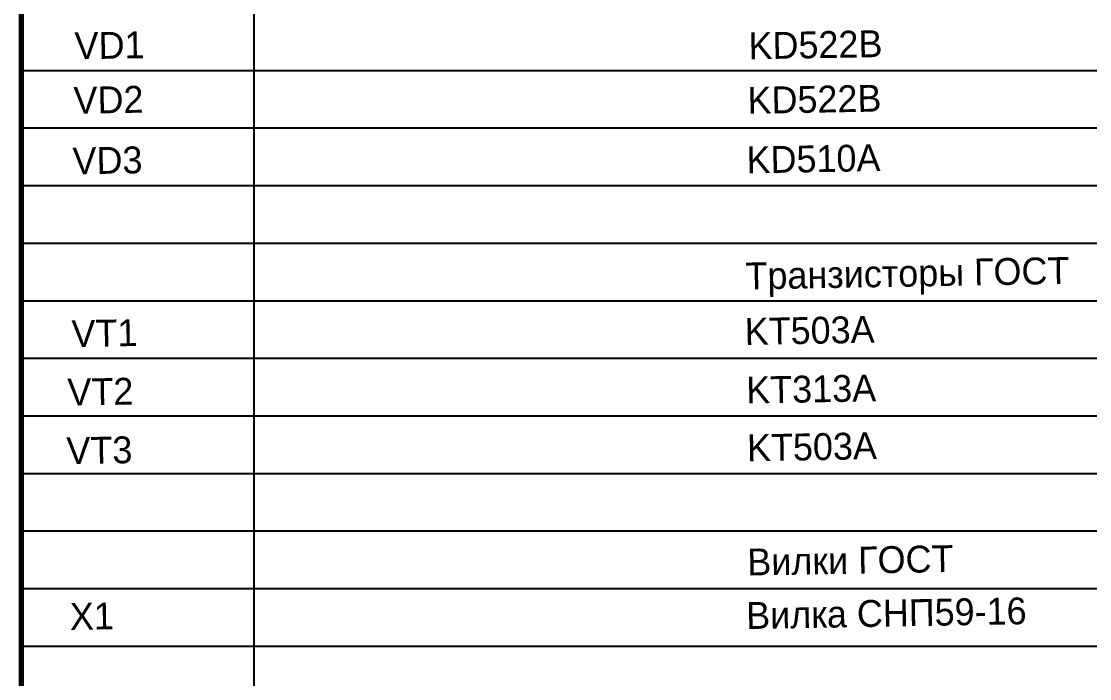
# Model space of a CAD drawing. Extents: x -103 to 643, y -127 to 210.
# Drawn here: x 365.4 to 504.5, y -41.7 to 43.9 of the extents above; entities that cross this region are included whole.
import ezdxf

# ---------------------------------------------------------------- set-up
doc = ezdxf.new("R2010")
doc.units = 0
doc.layers.get('0').update_dxf_attribs({"linetype": 'CONTINUOUS', "lineweight": 25})
doc.styles.add('cyrillic_ii', font='cyrillic_ii')

msp = doc.modelspace()

# ---------------------------------------------------------------- linework, layer by layer
at = {"lineweight": 70}
msp.add_line((365.41, -44.97), (365.41, 195.03), dxfattribs=at)
for p, q in [((395.71, -44.97), (395.71, 195.03)), ((365.41, 37.53), (642.81, 37.53)), ((365.41, 30.03), (642.81, 30.03)), ((365.41, 22.53), (642.81, 22.53)), ((365.41, 15.03), (642.81, 15.03)), ((365.41, 7.53), (642.81, 7.53)), ((365.41, 0.03), (642.81, 0.03)), ((365.41, -7.47), (642.81, -7.47)), ((365.41, -14.97), (642.81, -14.97)), ((365.41, -22.47), (642.81, -22.47)), ((365.41, -29.97), (642.81, -29.97)), ((365.41, -37.47), (642.81, -37.47))]:
    msp.add_line(p, q)

# ---------------------------------------------------------------- texts
at = {"style": 'cyrillic_ii'}
for s, p in [('VD1', (372.37, 38.97)), ('KD522B', (460.12, 38.97)), ('VD2', (372.23, 31.87)), ('KD522B', (459.99, 31.87)), ('KD510A', (459.86, 24.11)), ('VD3', (372.1, 23.98)), ('Транзисторы ГОСТ', (459.72, 8.99)), ('VT1', (371.97, 1.48)), ('KT503A', (459.62, 1.76)), ('VT2', (371.44, -6.15)), ('KT313A', (459.82, -5.87)), ('KT503A', (459.92, -13.4)), ('VT3', (371.31, -13.78)), ('Вилки ГОСТ', (459.96, -28.28)), ('X1', (371.75, -35.37)), ('Вилка СНП59-16', (459.81, -35.25))]:
    msp.add_text(s, height=3.5, rotation=1, dxfattribs=at).set_placement(p)

doc.saveas('drawing.dxf')
